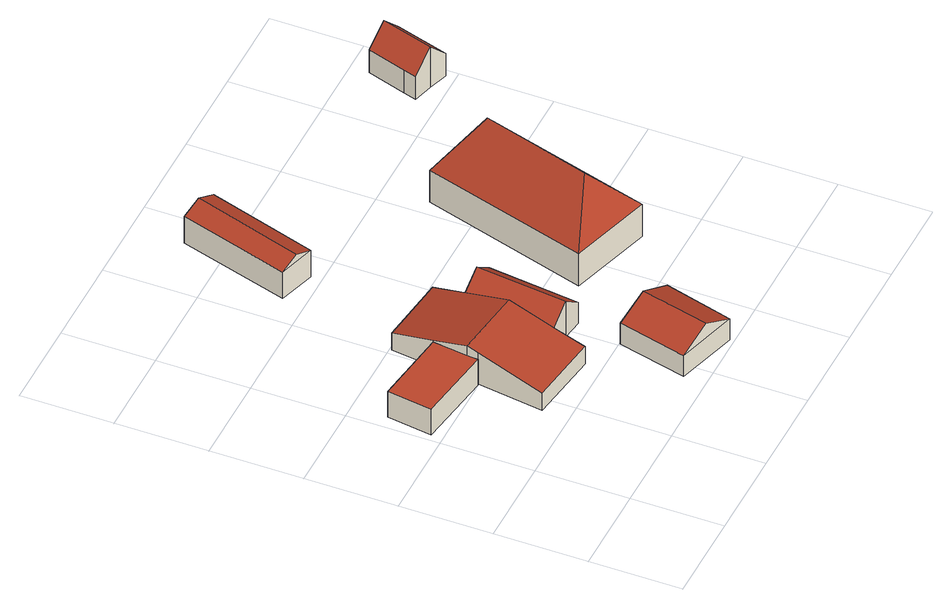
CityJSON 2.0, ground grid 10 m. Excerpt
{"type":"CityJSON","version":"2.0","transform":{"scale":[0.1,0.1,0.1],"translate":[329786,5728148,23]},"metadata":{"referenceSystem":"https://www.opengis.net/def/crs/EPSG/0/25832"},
"CityObjects":{
"building1":{"type":"Building","attributes":{"Geometrietyp2DReferenz":"3000","Gemeindeschluessel":"05170048","function":"31001_2720","roofType":"1000","measuredHeight":3.23},"address":[{"country":"Germany","locality":"Wesel","thoroughfareNumber":"4","thoroughfareName":"Rosenallee"}],"geometry":[{"type":"Solid","lod":"2","boundaries":[[[[0,1,2,3]],[[4,5,1,0]],[[6,7,5,4]],[[3,2,7,6]],[[4,0,3,6]],[[1,5,7,2]]]],"semantics":{"surfaces":[{"type":"WallSurface"},{"type":"RoofSurface"},{"type":"GroundSurface"}],"values":[[0,0,0,0,1,2]]}}]},
"building2":{"type":"Building","attributes":{"Gemeindeschluessel":"05170048","Geometrietyp2DReferenz":"3000","function":"31001_2720"},"address":[{"country":"Germany","locality":"Wesel","thoroughfareNumber":"4","thoroughfareName":"Rosenallee"}],"children":["building2-1","building2-2"]},
"building2-1":{"type":"BuildingPart","attributes":{"roofType":"3100","measuredHeight":4.4},"parents":["building2"],"geometry":[{"type":"MultiSurface","lod":"2","boundaries":[[[8,9,10,11]],[[12,13,9,8]],[[14,15,13,12]],[[16,17,15,14]],[[18,19,17,16]],[[20,21,19,18]],[[22,23,21,20]],[[11,10,24,25]],[[12,8,11,25,26,14]],[[22,20,18,16,14,26]],[[9,13,15,17,19,21,23,27,24,10]],[[22,26,28,29]],[[29,28,27,23]],[[26,25,30,28]],[[27,28,30,24]]],"semantics":{"surfaces":[{"type":"WallSurface"},{"type":"RoofSurface"},{"type":"GroundSurface"},{"type":"ClosureSurface"}],"values":[0,0,0,0,0,0,0,0,1,1,2,0,3,0,3]}}]},
"building2-2":{"type":"BuildingPart","attributes":{"roofType":"3100","measuredHeight":4.67},"parents":["building2"],"geometry":[{"type":"MultiSurface","lod":"2","boundaries":[[[30,24,31,32]],[[33,23,29]],[[34,35,23,33]],[[36,37,35,34]],[[38,39,37,36]],[[32,31,39,38]],[[33,29,30,32,34]],[[38,36,34,32]],[[24,23,35,37,39,31]],[[28,29,23,27]],[[30,28,27,24]]],"semantics":{"surfaces":[{"type":"WallSurface"},{"type":"RoofSurface"},{"type":"GroundSurface"},{"type":"ClosureSurface"}],"values":[0,0,0,0,0,0,1,1,2,3,3]}}]},
"building3":{"type":"Building","attributes":{"Geometrietyp2DReferenz":"3000","Gemeindeschluessel":"05170048","function":"31001_2720","roofType":"3100","measuredHeight":4.42},"address":[{"country":"Germany","locality":"Wesel","thoroughfareNumber":"4","thoroughfareName":"Rosenallee"}],"geometry":[{"type":"Solid","lod":"2","boundaries":[[[[40,41,42,43]],[[44,45,41,40]],[[46,47,45,44]],[[43,42,47,46]],[[40,48,44]],[[46,49,43]],[[43,49,48,40]],[[44,48,49,46]],[[41,45,47,42]]]],"semantics":{"surfaces":[{"type":"WallSurface"},{"type":"RoofSurface"},{"type":"GroundSurface"}],"values":[[0,0,0,0,0,0,1,1,2]]}}]},
"building4":{"type":"Building","attributes":{"Geometrietyp2DReferenz":"3000","Gemeindeschluessel":"05170048","function":"31001_2720","roofType":"3100","measuredHeight":4.24},"address":[{"country":"Germany","locality":"Wesel","thoroughfareNumber":"4","thoroughfareName":"Rosenallee"}],"geometry":[{"type":"Solid","lod":"2","boundaries":[[[[50,51,52,53]],[[54,55,51,50]],[[56,57,55,54]],[[53,52,57,56]],[[50,58,54]],[[56,59,53]],[[53,59,58,50]],[[54,58,59,56]],[[51,55,57,52]]]],"semantics":{"surfaces":[{"type":"WallSurface"},{"type":"RoofSurface"},{"type":"GroundSurface"}],"values":[[0,0,0,0,0,0,1,1,2]]}}]},
"building5":{"type":"Building","attributes":{"name":"Winkel","Geometrietyp2DReferenz":"3000","Gemeindeschluessel":"05170048","function":"31001_1210","roofType":"3200","measuredHeight":9.44},"address":[{"country":"Germany","locality":"Wesel","thoroughfareNumber":"4","thoroughfareName":"Rosenallee"}],"geometry":[{"type":"Solid","lod":"2","boundaries":[[[[60,61,62,63]],[[64,65,61,60]],[[66,67,65,64]],[[63,62,67,66]],[[60,68,64]],[[66,69,63]],[[63,69,68,60]],[[64,68,69,66]],[[61,65,67,62]]]],"semantics":{"surfaces":[{"type":"WallSurface"},{"type":"RoofSurface"},{"type":"GroundSurface"}],"values":[[0,0,0,0,1,1,1,1,2]]}}]},
"building6":{"type":"Building","attributes":{"Geometrietyp2DReferenz":"3000","Gemeindeschluessel":"05170048","function":"31001_2720","roofType":"3100","measuredHeight":5.22},"address":[{"country":"Germany","locality":"Wesel","thoroughfareNumber":"4","thoroughfareName":"Rosenallee"}],"geometry":[{"type":"Solid","lod":"2","boundaries":[[[[70,71,72,73]],[[74,75,71,70]],[[76,77,75,74]],[[78,79,77,76]],[[80,81,79,78]],[[82,83,81,80]],[[73,72,83,82]],[[76,74,70,73,78]],[[82,80,78,73]],[[71,75,77,79,81,83,72]]]],"semantics":{"surfaces":[{"type":"WallSurface"},{"type":"RoofSurface"},{"type":"GroundSurface"}],"values":[[0,0,0,0,0,0,0,1,1,2]]}}]}
},
"vertices":[
[13,261,36],[13,261,3],[6,212,3],[6,212,36],[97,250,36],[97,250,3],[91,200,36],[91,200,3],
[81,128,26],[81,128,4],[160,117,4],[160,117,26],[91,200,44],[91,200,4],[92,212,48],[92,212,4],[97,250,38],[97,250,4],[103,296,26],[103,296,4],[180,287,26],[180,287,4],[176,252,35],[176,252,4],[164,153,4],[164,153,35],[170,202,48],[170,202,4],[170,202,31],[176,252,31],[164,153,31],
[188,150,4],[188,150,50],[176,252,32],[199,249,50],[199,249,4],[223,246,31],[223,246,4],[211,147,31],[211,147,4],
[251,5,28],[251,5,1],[272,80,1],[272,80,28],[184,24,28],[184,24,1],[203,99,28],[203,99,1],[218,15,45],[237,90,45],
[159,406,48],[159,406,14],[196,525,14],[196,525,48],[119,418,48],[119,418,14],[155,538,48],[155,538,14],[139,412,57],[176,532,57],
[312,348,48],[312,348,7],[258,167,7],[258,167,48],[402,321,48],[402,321,7],[349,140,48],[349,140,7],[348,303,102],[313,185,102],
[433,416,46],[433,416,17],[455,410,17],[455,410,69],[437,430,46],[437,430,17],[451,473,46],[451,473,17],[472,467,69],[472,467,17],[494,461,46],[494,461,17],[476,403,46],[476,403,17]
]}
